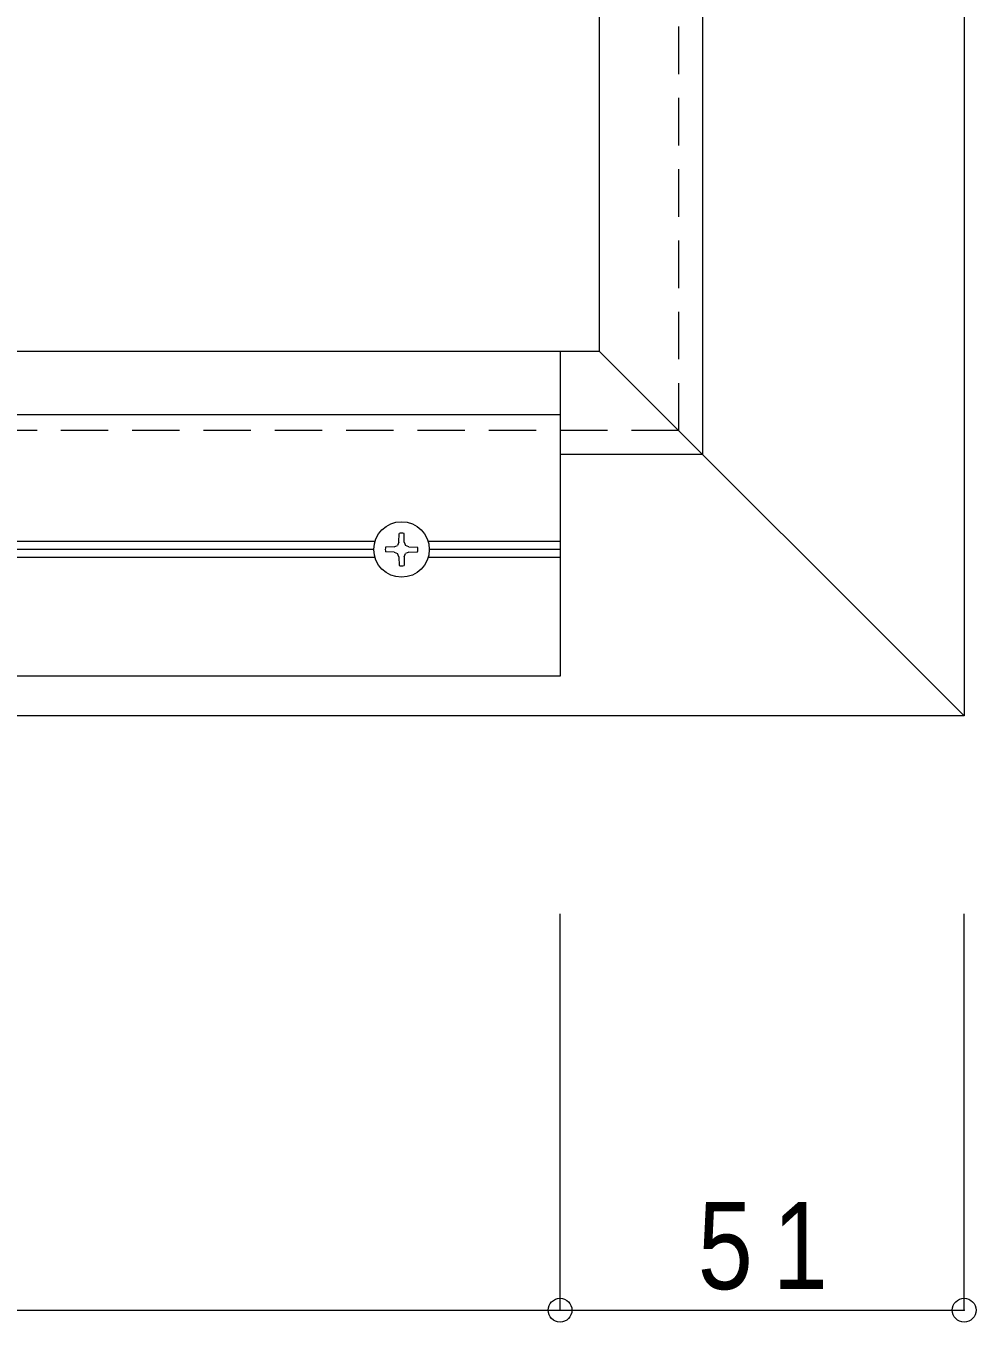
# Model space of a CAD drawing. Units: millimetres at full size, sheet at 1:5; details may follow other scales. Extents: x -5004 to 1000, y -688 to 1033.
# Drawn here: x 460.1 to 580, y -401.2 to -237.7 of the extents above; entities that cross this region are included whole.
import ezdxf

# ---------------------------------------------------------------- set-up
doc = ezdxf.new("R2010")
doc.units = ezdxf.units.MM
doc.header["$LTSCALE"] = 5
doc.header["$PDMODE"] = 32
doc.header["$PDSIZE"] = 3
doc.linetypes.add('DASHED1', pattern=[1.8, 1.2, -0.6])
for name, color, linetype, lineweight in [('2-0_ＫＢ製品', 2, 'DASHED1', 9), ('2-3_寸法', 4, 'Continuous', 9), ('2-8_他製品', 7, 'Continuous', 18), ('2-A_ベース', 3, 'Continuous', 9), ('2-B_2-Bﾚｲﾔ', 7, 'Continuous', 9)]:
    doc.layers.add(name, color=color, linetype=linetype, lineweight=lineweight)
doc.styles.add('HGｺﾞｼｯｸM', font='')
doc.styles.get('HGｺﾞｼｯｸM').set_extended_font_data('HGｺﾞｼｯｸM')

msp = doc.modelspace()

# ---------------------------------------------------------------- linework, layer by layer
at = {"layer": '2-0_ＫＢ製品'}
for q in [(542.5, 311.25), (-57.5, -288.75)]:
    msp.add_line((542.5, -288.75), q, dxfattribs=at)
at = {"layer": '2-3_寸法'}
for p, q in [((527.5, -399.75), (527.5, -349.75)), ((578.5, -399.75), (578.5, -349.75)), ((317.5, -399.75), (527.5, -399.75)), ((527.5, -399.75), (578.5, -399.75))]:
    msp.add_line(p, q, dxfattribs=at)
for p in [(527.5, -399.75), (578.5, -399.75)]:
    msp.add_point(p, dxfattribs=at)
at = {"layer": '2-8_他製品', "lineweight": 9}
for p, q in [((527.5, -278.75), (317.5, -278.75)), ((527.5, -278.75), (527.5, -319.75)), ((527.5, -286.75), (317.5, -286.75)), ((504.146, -302.75), (425.854, -302.75)), ((504, -303.75), (426, -303.75)), ((527.5, -302.75), (510.854, -302.75)), ((527.5, -303.75), (511, -303.75)), ((504.146, -304.75), (425.854, -304.75)), ((527.5, -304.75), (510.854, -304.75)), ((527.5, -319.75), (317.5, -319.75))]:
    msp.add_line(p, q, dxfattribs=at)
at = {"layer": '2-A_ベース'}
for p, q in [((578.5, 347.25), (578.5, -324.75)), ((545.5, -291.75), (545.5, 314.25)), ((532.5, -278.75), (532.5, 301.25)), ((532.5, -278.75), (-47.5, -278.75)), ((578.5, -324.75), (532.5, -278.75)), ((545.5, -291.75), (527.5, -291.75)), ((578.5, -324.75), (-93.5, -324.75))]:
    msp.add_line(p, q, dxfattribs=at)
at = {"layer": '2-B_2-Bﾚｲﾔ', "lineweight": 18}
for p, q in [((507.169, -302.825), (507.188, -301.724)), ((507.831, -302.825), (507.812, -301.724)), ((506.575, -303.419), (505.474, -303.438)), ((506.575, -304.081), (505.474, -304.062)), ((506.575, -303.419), (506.98, -303.23)), ((506.575, -304.081), (506.98, -304.27)), ((507.169, -302.825), (506.98, -303.23)), ((507.831, -302.825), (508.02, -303.23)), ((508.425, -303.419), (508.02, -303.23)), ((508.425, -304.081), (508.02, -304.27)), ((508.425, -303.419), (509.526, -303.438)), ((508.425, -304.081), (509.526, -304.062)), ((507.169, -304.675), (506.98, -304.27)), ((507.169, -304.675), (507.188, -305.776)), ((507.831, -304.675), (507.812, -305.776)), ((507.831, -304.675), (508.02, -304.27))]:
    msp.add_line(p, q, dxfattribs=at)
msp.add_circle((507.5, -303.75), 3.5, dxfattribs=at)
for start, end in [(81.25694, 98.74306), (171.25694, 188.74306), (351.25694, 8.74306), (261.25694, 278.74306)]:
    msp.add_arc((507.5, -303.75), 2.05, start, end, dxfattribs=at)

# ---------------------------------------------------------------- texts
at = {"layer": '2-3_寸法', "color": 7, "insert": (544.875, -397.25), "char_height": 11, "attachment_point": 7, "style": 'HGｺﾞｼｯｸM'}
msp.add_mtext('\\T1.36;\\W0.85;51', dxfattribs=at)

doc.saveas('drawing.dxf')
